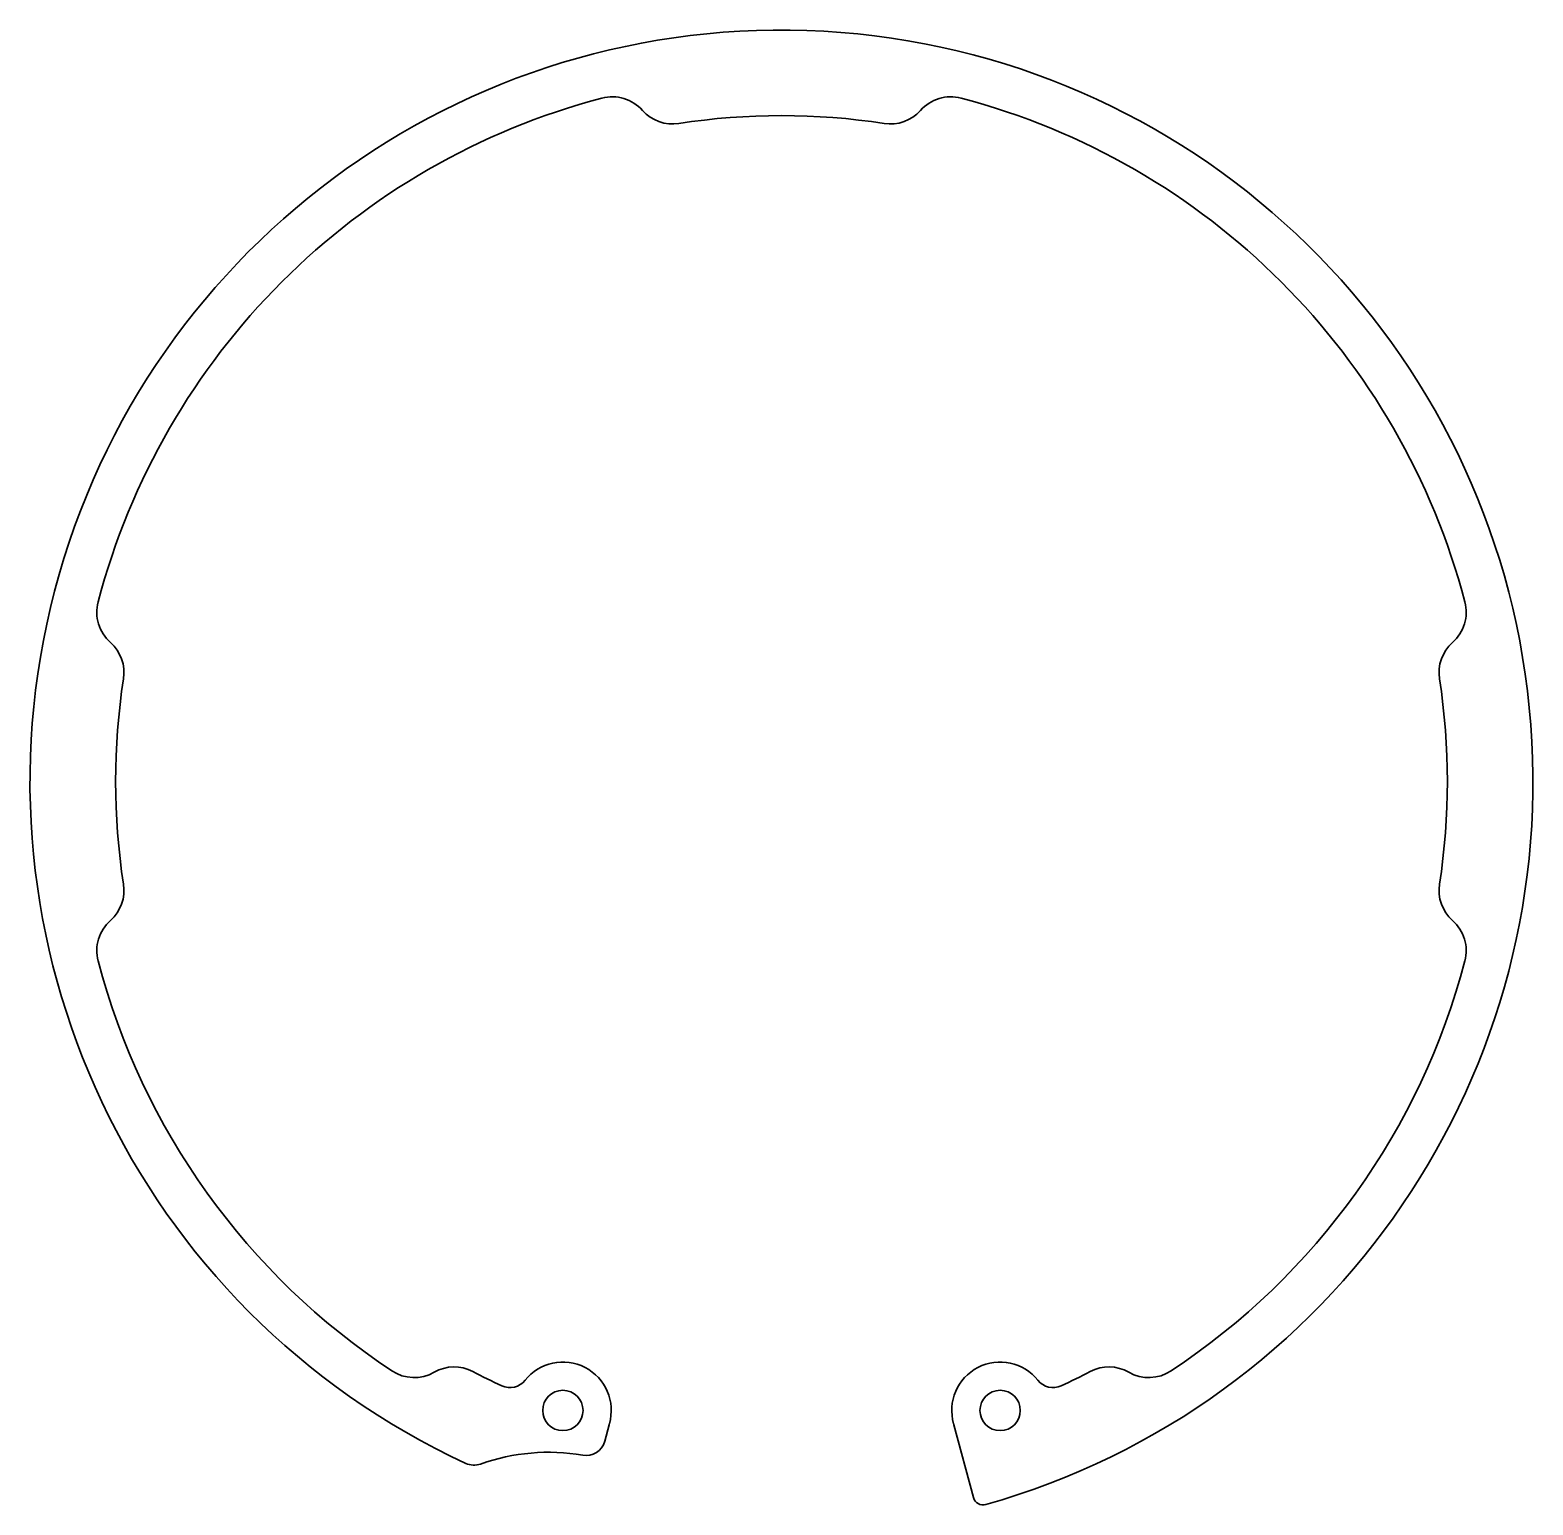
# Model space of a CAD drawing. Header units: inches. Extents: x 3.17 to 7.83, y 1.96 to 6.54.
import ezdxf

# ---------------------------------------------------------------- set-up
doc = ezdxf.new("R2010")
doc.units = ezdxf.units.IN
doc.header["$MEASUREMENT"] = 0
doc.layers.add('Visible Edges(ANSI-PIG)', color=7, linetype='Continuous', lineweight=35)

msp = doc.modelspace()

# ---------------------------------------------------------------- linework, layer by layer
at = {"layer": 'Visible Edges(ANSI-PIG)'}
for p, q in [((4.9658, 2.213), (4.9521, 2.1618)), ((6.0946, 1.9875), (6.0342, 2.213))]:
    msp.add_line(p, q, dxfattribs=at)
for centre in [(4.8223, 2.2571), (6.1777, 2.2571)]:
    msp.add_circle(centre, 0.0625, dxfattribs=at)
for centre, radius, start, end in [((5.5, 4.2067), 2.329, 285.7793, 245.1633), ((5.5, 4.2067), 2.19, 104.7195, 165.2805), ((4.9753, 6.2039), 0.125, 41.4863, 104.7195), ((6.0247, 6.2039), 0.125, 75.2805, 138.5137), ((5.5, 4.2067), 2.19, 14.7195, 75.2805), ((5.1626, 6.3695), 0.125, 221.4863, 278.8669), ((5.5, 4.2067), 2.064, 81.1331, 98.8669), ((5.8374, 6.3695), 0.125, 261.1331, 318.5137), ((3.5028, 4.7314), 0.125, 165.2805, 228.5137), ((7.4972, 4.7314), 0.125, 311.4863, 14.7195), ((3.3372, 4.5441), 0.125, 351.1331, 48.5137), ((7.6628, 4.5441), 0.125, 131.4863, 188.8669), ((5.5, 4.2067), 2.064, 171.1331, 188.8669), ((5.5, 4.2067), 2.064, 351.1331, 8.8669), ((3.3372, 3.8693), 0.125, 311.4863, 8.8669), ((7.6628, 3.8693), 0.125, 171.1331, 228.5137), ((3.5028, 3.682), 0.125, 131.4863, 194.7195), ((7.4972, 3.682), 0.125, 345.2805, 48.5137), ((5.5, 4.2067), 2.19, 194.7195, 236.5305), ((5.5, 4.2067), 2.19, 303.4695, 345.2805), ((4.3612, 2.4841), 0.125, 236.5305, 299.7637), ((4.4853, 2.2671), 0.125, 62.3831, 119.7637), ((5.5, 4.2067), 2.064, 242.3831, 245.1606), ((4.8223, 2.2571), 0.15, 344.0295, 141.4158), ((6.1777, 2.2571), 0.15, 38.5842, 195.9705), ((5.5, 4.2067), 2.064, 294.8394, 297.6169), ((6.5147, 2.2671), 0.125, 60.2363, 117.6169), ((6.6388, 2.4841), 0.125, 240.2363, 303.4695), ((4.6582, 2.3881), 0.06, 245.1606, 321.4158), ((6.3418, 2.3881), 0.06, 218.5842, 294.8394), ((5.0242, 2.1994), 0.06, 164.0295, 166.8156), ((5.9758, 2.1994), 0.06, 13.1844, 15.9705), ((4.8941, 2.1773), 0.06, 260.0592, 345), ((4.7767, 1.5071), 0.6204, 80.0592, 109.7319), ((4.5469, 2.1476), 0.06, 245.1633, 289.7319), ((6.1248, 1.9955), 0.0313, 195, 285.7793)]:
    msp.add_arc(centre, radius, start, end, dxfattribs=at)

doc.saveas('drawing.dxf')
